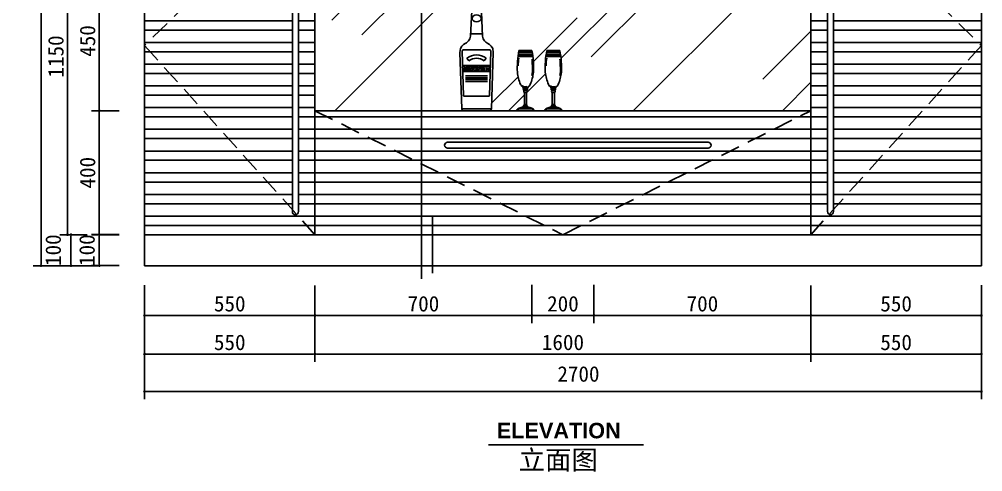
# Model space of a CAD drawing. Extents: x 377 to 3679, y 2766 to 6385.
# Drawn here: x 377 to 3485, y 2766 to 4226 of the extents above; entities that cross this region are included whole.
import ezdxf

# ---------------------------------------------------------------- set-up
doc = ezdxf.new("R2010")
doc.units = 0
doc.header["$MEASUREMENT"] = 0
doc.linetypes.add('DASHED2', pattern=[9.525, 6.35, -3.175])
doc.layers.get('0').update_dxf_attribs({"linetype": 'CONTINUOUS'})
doc.layers.get('DEFPOINTS').update_dxf_attribs({"linetype": 'CONTINUOUS'})
for name, color, linetype in [('2', 2, 'CONTINUOUS'), ('3', 3, 'CONTINUOUS'), ('4', 4, 'CONTINUOUS'), ('7', 7, 'CONTINUOUS'), ('BH', 3, 'CONTINUOUS'), ('DIM', 3, 'CONTINUOUS'), ('TEXT', 3, 'CONTINUOUS')]:
    doc.layers.add(name, color=color, linetype=linetype)
doc.styles.add('HT', font='swisseb.ttf')
doc.styles.add('HZ', font='')
doc.styles.get('HZ').set_extended_font_data('仿宋_GB2312')
doc.dimstyles.get("Standard").update_dxf_attribs({"dimscale": 25, "dimtxt": 2, "dimasz": 0.5, "dimexe": 1, "dimexo": 1, "dimgap": 0.5, "dimtad": 1, "dimdec": 0, "dimzin": 0, "dimtxsty": 'HZ', "dimblk1": 'DOT', "dimblk2": 'DOT', "dimsah": 1, "dimcen": 0, "dimclrd": 256, "dimclre": 256, "dimclrt": 256, "dimazin": 3, "dimtfac": 0.5, "dimtdec": 0, "dimtmove": 0, "dimatfit": 3, "dimtolj": 1, "dimtzin": 0})

# ---------------------------------------------------------------- blocks, each defined once
blk = doc.blocks.new('_DOT')
at = {"color": 0, "linetype": 'BYBLOCK'}
blk.add_line((-0.35, 0), (-1, 0), dxfattribs=at)
at = {"color": 0, "linetype": 'BYBLOCK', "const_width": 0.35}
blk.add_lwpolyline([(-0.175, 0, 1), (0.175, 0, 1)], format="xyb", close=True, dxfattribs=at)
blk = doc.blocks.new('*D22')
at = {"linetype": 'BYBLOCK'}
for p, q in [((10744.2, -1313.6), (10744.2, -1534.9)), ((10206.7, -1509.9), (10731.7, -1509.9))]:
    blk.add_line(p, q, dxfattribs=at)
at = {"layer": 'DEFPOINTS', "color": 0, "linetype": 'BYBLOCK'}
for p in [(10194.2, -1288.6), (10744.2, -1288.6), (10744.2, -1509.9)]:
    blk.add_point(p, dxfattribs=at)
at = {"linetype": 'BYBLOCK', "xscale": 12.5, "yscale": 12.5, "zscale": 12.5, "rotation": 180}
blk.add_blockref('_DOT', (10194.2, -1509.9), dxfattribs=at)
at = {"linetype": 'BYBLOCK', "xscale": 12.5, "yscale": 12.5, "zscale": 12.5}
blk.add_blockref('_DOT', (10744.2, -1509.9), dxfattribs=at)
at = {"linetype": 'BYBLOCK', "insert": (10469.2, -1472.4), "char_height": 50, "attachment_point": 5, "style": 'HZ'}
blk.add_mtext('\\A1;550', dxfattribs=at)
blk = doc.blocks.new('*D12')
at = {"linetype": 'BYBLOCK'}
for p, q in [((10253.6, -1488.4), (10253.6, -1610.1)), ((10803.6, -1487), (10803.6, -1610.1)), ((10266.1, -1585.1), (10791.1, -1585.1))]:
    blk.add_line(p, q, dxfattribs=at)
at = {"layer": 'DEFPOINTS', "color": 0, "linetype": 'BYBLOCK'}
for p in [(10253.6, -1463.4), (10803.6, -1462), (10803.6, -1585.1)]:
    blk.add_point(p, dxfattribs=at)
at = {"linetype": 'BYBLOCK', "xscale": 12.5, "yscale": 12.5, "zscale": 12.5, "rotation": 180}
blk.add_blockref('_DOT', (10253.6, -1585.1), dxfattribs=at)
at = {"linetype": 'BYBLOCK', "xscale": 12.5, "yscale": 12.5, "zscale": 12.5}
blk.add_blockref('_DOT', (10803.6, -1585.1), dxfattribs=at)
at = {"linetype": 'BYBLOCK', "insert": (10528.6, -1547.6), "char_height": 50, "attachment_point": 5, "style": 'HZ'}
blk.add_mtext('\\A1;550', dxfattribs=at)
blk = doc.blocks.new('*D4')
at = {"linetype": 'BYBLOCK'}
for p, q in [((8044.2, -1387.2), (8044.2, -1654.6)), ((10744.2, -1387.2), (10744.2, -1654.6)), ((8056.7, -1629.6), (10731.7, -1629.6))]:
    blk.add_line(p, q, dxfattribs=at)
at = {"layer": 'DEFPOINTS', "color": 0, "linetype": 'BYBLOCK'}
for p in [(8044.2, -1362.2), (10744.2, -1362.2), (10744.2, -1629.6)]:
    blk.add_point(p, dxfattribs=at)
at = {"linetype": 'BYBLOCK', "xscale": 12.5, "yscale": 12.5, "zscale": 12.5, "rotation": 180}
blk.add_blockref('_DOT', (8044.2, -1629.6), dxfattribs=at)
at = {"linetype": 'BYBLOCK', "xscale": 12.5, "yscale": 12.5, "zscale": 12.5}
blk.add_blockref('_DOT', (10744.2, -1629.6), dxfattribs=at)
at = {"linetype": 'BYBLOCK', "insert": (9444.2, -1573.2), "char_height": 50, "attachment_point": 5, "style": 'HZ'}
blk.add_mtext('\\A1;2700', dxfattribs=at)
blk = doc.blocks.new('*D17')
at = {"linetype": 'BYBLOCK'}
for p, q in [((7843.1, -85.7), (7843.1, -1210.7)), ((7906.1, -1223.2), (7818.1, -1223.2))]:
    blk.add_line(p, q, dxfattribs=at)
at = {"layer": 'DEFPOINTS', "color": 0, "linetype": 'BYBLOCK'}
for p in [(7931.1, -73.2), (7843.1, -1223.2), (7931.1, -1223.2)]:
    blk.add_point(p, dxfattribs=at)
at = {"linetype": 'BYBLOCK', "xscale": 12.5, "yscale": 12.5, "zscale": 12.5}
for p, rotation in [((7843.1, -73.2), 90), ((7843.1, -1223.2), 270)]:
    blk.add_blockref('_DOT', p, dxfattribs=dict(at, rotation=rotation))
at = {"linetype": 'BYBLOCK', "insert": (7805.6, -648.2), "char_height": 50, "attachment_point": 5, "rotation": 90, "style": 'HZ'}
blk.add_mtext('\\A1;1150', dxfattribs=at)
blk = doc.blocks.new('*D3')
at = {"linetype": 'BYBLOCK'}
for p, q in [((7929.8, 975.5), (7721.6, 975.5)), ((7746.6, 963), (7746.6, -1412)), ((7930, -1424.5), (7721.6, -1424.5))]:
    blk.add_line(p, q, dxfattribs=at)
at = {"layer": 'DEFPOINTS', "color": 0, "linetype": 'BYBLOCK'}
for p in [(7954.8, 975.5), (7746.6, -1424.5), (7955, -1424.5)]:
    blk.add_point(p, dxfattribs=at)
at = {"linetype": 'BYBLOCK', "xscale": 12.5, "yscale": 12.5, "zscale": 12.5}
for p, rotation in [((7746.6, 975.5), 90), ((7746.6, -1424.5), 270)]:
    blk.add_blockref('_DOT', p, dxfattribs=dict(at, rotation=rotation))
at = {"linetype": 'BYBLOCK', "insert": (7709.1, -224.5), "char_height": 50, "attachment_point": 5, "rotation": 90, "style": 'HZ'}
blk.add_mtext('\\A1;2400', dxfattribs=at)
blk = doc.blocks.new('*D1')
at = {"linetype": 'BYBLOCK'}
for p, q in [((8009.1, -823.2), (7919.6, -823.2)), ((7944.6, -835.7), (7944.6, -1210.7)), ((8009.1, -1223.2), (7919.6, -1223.2))]:
    blk.add_line(p, q, dxfattribs=at)
at = {"layer": 'DEFPOINTS', "color": 0, "linetype": 'BYBLOCK'}
for p in [(8034.1, -823.2), (7944.6, -1223.2), (8034.1, -1223.2)]:
    blk.add_point(p, dxfattribs=at)
at = {"linetype": 'BYBLOCK', "xscale": 12.5, "yscale": 12.5, "zscale": 12.5}
for p, rotation in [((7944.6, -823.2), 90), ((7944.6, -1223.2), 270)]:
    blk.add_blockref('_DOT', p, dxfattribs=dict(at, rotation=rotation))
at = {"linetype": 'BYBLOCK', "insert": (7907.1, -1023.2), "char_height": 50, "attachment_point": 5, "rotation": 90, "style": 'HZ'}
blk.add_mtext('\\A1;400', dxfattribs=at)
blk = doc.blocks.new('*D20')
at = {"linetype": 'BYBLOCK'}
for p, q in [((8044.2, -1312.1), (8044.2, -1534.9)), ((8594.2, -1344.6), (8594.2, -1534.9)), ((8056.7, -1509.9), (8581.7, -1509.9))]:
    blk.add_line(p, q, dxfattribs=at)
at = {"layer": 'DEFPOINTS', "color": 0, "linetype": 'BYBLOCK'}
for p in [(8044.2, -1287.1), (8594.2, -1319.6), (8594.2, -1509.9)]:
    blk.add_point(p, dxfattribs=at)
at = {"linetype": 'BYBLOCK', "xscale": 12.5, "yscale": 12.5, "zscale": 12.5, "rotation": 180}
blk.add_blockref('_DOT', (8044.2, -1509.9), dxfattribs=at)
at = {"linetype": 'BYBLOCK', "xscale": 12.5, "yscale": 12.5, "zscale": 12.5}
blk.add_blockref('_DOT', (8594.2, -1509.9), dxfattribs=at)
at = {"linetype": 'BYBLOCK', "insert": (8319.2, -1472.4), "char_height": 50, "attachment_point": 5, "style": 'HZ'}
blk.add_mtext('\\A1;550', dxfattribs=at)
blk = doc.blocks.new('*D11')
at = {"linetype": 'BYBLOCK'}
for p, q in [((7903.6, -1487), (7903.6, -1610.1)), ((8453.6, -1488.4), (8453.6, -1610.1)), ((7916.1, -1585.1), (8441.1, -1585.1))]:
    blk.add_line(p, q, dxfattribs=at)
at = {"layer": 'DEFPOINTS', "color": 0, "linetype": 'BYBLOCK'}
for p in [(7903.6, -1462), (8453.6, -1463.4), (8453.6, -1585.1)]:
    blk.add_point(p, dxfattribs=at)
at = {"linetype": 'BYBLOCK', "xscale": 12.5, "yscale": 12.5, "zscale": 12.5, "rotation": 180}
blk.add_blockref('_DOT', (7903.6, -1585.1), dxfattribs=at)
at = {"linetype": 'BYBLOCK', "xscale": 12.5, "yscale": 12.5, "zscale": 12.5}
blk.add_blockref('_DOT', (8453.6, -1585.1), dxfattribs=at)
at = {"linetype": 'BYBLOCK', "insert": (8178.6, -1547.6), "char_height": 50, "attachment_point": 5, "style": 'HZ'}
blk.add_mtext('\\A1;550', dxfattribs=at)
blk = doc.blocks.new('*D2')
at = {"linetype": 'BYBLOCK'}
for p, q in [((7973.6, -1519), (7884.1, -1519)), ((7909.1, -1531.5), (7909.1, -1606.5)), ((7973.6, -1619), (7884.1, -1619))]:
    blk.add_line(p, q, dxfattribs=at)
at = {"layer": 'DEFPOINTS', "color": 0, "linetype": 'BYBLOCK'}
for p in [(7998.6, -1519), (7909.1, -1619), (7998.6, -1619)]:
    blk.add_point(p, dxfattribs=at)
at = {"linetype": 'BYBLOCK', "xscale": 12.5, "yscale": 12.5, "zscale": 12.5}
for p, rotation in [((7909.1, -1519), 90), ((7909.1, -1619), 270)]:
    blk.add_blockref('_DOT', p, dxfattribs=dict(at, rotation=rotation))
at = {"linetype": 'BYBLOCK', "insert": (7869.8, -1569), "char_height": 50, "attachment_point": 5, "rotation": 90, "style": 'HZ'}
blk.add_mtext('\\A1;100', dxfattribs=at)
blk = doc.blocks.new('*D18')
at = {"linetype": 'BYBLOCK'}
for p, q in [((7843.1, -1337), (7843.1, -1412)), ((7906.1, -1424.5), (7818.1, -1424.5))]:
    blk.add_line(p, q, dxfattribs=at)
at = {"layer": 'DEFPOINTS', "color": 0, "linetype": 'BYBLOCK'}
for p in [(7931.1, -1324.5), (7843.1, -1424.5), (7931.1, -1424.5)]:
    blk.add_point(p, dxfattribs=at)
at = {"linetype": 'BYBLOCK', "xscale": 12.5, "yscale": 12.5, "zscale": 12.5}
for p, rotation in [((7843.1, -1324.5), 90), ((7843.1, -1424.5), 270)]:
    blk.add_blockref('_DOT', p, dxfattribs=dict(at, rotation=rotation))
at = {"linetype": 'BYBLOCK', "insert": (7785.9, -1374.5), "char_height": 50, "attachment_point": 5, "rotation": 90, "style": 'HZ'}
blk.add_mtext('\\A1;100', dxfattribs=at)
blk = doc.blocks.new('*D21')
at = {"linetype": 'BYBLOCK'}
for p, q in [((10194.2, -1313.6), (10194.2, -1534.9)), ((8606.7, -1509.9), (10181.7, -1509.9))]:
    blk.add_line(p, q, dxfattribs=at)
at = {"layer": 'DEFPOINTS', "color": 0, "linetype": 'BYBLOCK'}
for p in [(10194.2, -1288.6), (8594.2, -1319.6), (10194.2, -1509.9)]:
    blk.add_point(p, dxfattribs=at)
at = {"linetype": 'BYBLOCK', "xscale": 12.5, "yscale": 12.5, "zscale": 12.5, "rotation": 180}
blk.add_blockref('_DOT', (8594.2, -1509.9), dxfattribs=at)
at = {"linetype": 'BYBLOCK', "xscale": 12.5, "yscale": 12.5, "zscale": 12.5}
blk.add_blockref('_DOT', (10194.2, -1509.9), dxfattribs=at)
at = {"linetype": 'BYBLOCK', "insert": (9394.2, -1472.4), "char_height": 50, "attachment_point": 5, "style": 'HZ'}
blk.add_mtext('\\A1;1600', dxfattribs=at)
blk = doc.blocks.new('*D14')
at = {"linetype": 'BYBLOCK'}
for p, q in [((2153.4, -1035.4), (2153.4, -1159.6)), ((2353.4, -1035.4), (2353.4, -1159.6)), ((2165.9, -1134.6), (2340.9, -1134.6))]:
    blk.add_line(p, q, dxfattribs=at)
at = {"layer": 'DEFPOINTS', "color": 0, "linetype": 'BYBLOCK'}
for p in [(2153.4, -1010.4), (2353.4, -1010.4), (2353.4, -1134.6)]:
    blk.add_point(p, dxfattribs=at)
at = {"linetype": 'BYBLOCK', "xscale": 12.5, "yscale": 12.5, "zscale": 12.5, "rotation": 180}
blk.add_blockref('_DOT', (2153.4, -1134.6), dxfattribs=at)
at = {"linetype": 'BYBLOCK', "xscale": 12.5, "yscale": 12.5, "zscale": 12.5}
blk.add_blockref('_DOT', (2353.4, -1134.6), dxfattribs=at)
at = {"linetype": 'BYBLOCK', "insert": (2253.4, -1097.1), "char_height": 50, "attachment_point": 5, "style": 'HZ'}
blk.add_mtext('\\A1;200', dxfattribs=at)
blk = doc.blocks.new('*D13')
at = {"linetype": 'BYBLOCK'}
for p, q in [((9294.2, -1384.6), (9294.2, -1508.8)), ((8594.2, -1418.1), (8594.2, -1508.8)), ((8606.7, -1483.8), (9281.7, -1483.8))]:
    blk.add_line(p, q, dxfattribs=at)
at = {"layer": 'DEFPOINTS', "color": 0, "linetype": 'BYBLOCK'}
for p in [(9294.2, -1359.6), (8594.2, -1393.1), (9294.2, -1483.8)]:
    blk.add_point(p, dxfattribs=at)
at = {"linetype": 'BYBLOCK', "xscale": 12.5, "yscale": 12.5, "zscale": 12.5, "rotation": 180}
blk.add_blockref('_DOT', (8594.2, -1483.8), dxfattribs=at)
at = {"linetype": 'BYBLOCK', "xscale": 12.5, "yscale": 12.5, "zscale": 12.5}
blk.add_blockref('_DOT', (9294.2, -1483.8), dxfattribs=at)
at = {"linetype": 'BYBLOCK', "insert": (8944.2, -1446.3), "char_height": 50, "attachment_point": 5, "style": 'HZ'}
blk.add_mtext('\\A1;700', dxfattribs=at)
blk = doc.blocks.new('*D15')
at = {"linetype": 'BYBLOCK'}
for p, q in [((9494.2, -1384.6), (9494.2, -1508.8)), ((10194.2, -1413.6), (10194.2, -1508.8)), ((9506.7, -1483.8), (10181.7, -1483.8))]:
    blk.add_line(p, q, dxfattribs=at)
at = {"layer": 'DEFPOINTS', "color": 0, "linetype": 'BYBLOCK'}
for p in [(9494.2, -1359.6), (10194.2, -1388.6), (10194.2, -1483.8)]:
    blk.add_point(p, dxfattribs=at)
at = {"linetype": 'BYBLOCK', "xscale": 12.5, "yscale": 12.5, "zscale": 12.5, "rotation": 180}
blk.add_blockref('_DOT', (9494.2, -1483.8), dxfattribs=at)
at = {"linetype": 'BYBLOCK', "xscale": 12.5, "yscale": 12.5, "zscale": 12.5}
blk.add_blockref('_DOT', (10194.2, -1483.8), dxfattribs=at)
at = {"linetype": 'BYBLOCK', "insert": (9844.2, -1446.3), "char_height": 50, "attachment_point": 5, "style": 'HZ'}
blk.add_mtext('\\A1;700', dxfattribs=at)
blk = doc.blocks.new('*D5')
at = {"linetype": 'BYBLOCK'}
for p, q in [((7962.6, -373.2), (7873.1, -373.2)), ((7898.1, -385.7), (7898.1, -810.7)), ((7962.6, -823.2), (7873.1, -823.2))]:
    blk.add_line(p, q, dxfattribs=at)
at = {"layer": 'DEFPOINTS', "color": 0, "linetype": 'BYBLOCK'}
for p in [(7987.6, -373.2), (7898.1, -823.2), (7987.6, -823.2)]:
    blk.add_point(p, dxfattribs=at)
at = {"linetype": 'BYBLOCK', "xscale": 12.5, "yscale": 12.5, "zscale": 12.5}
for p, rotation in [((7898.1, -373.2), 90), ((7898.1, -823.2), 270)]:
    blk.add_blockref('_DOT', p, dxfattribs=dict(at, rotation=rotation))
at = {"linetype": 'BYBLOCK', "insert": (7860.6, -598.2), "char_height": 50, "attachment_point": 5, "rotation": 90, "style": 'HZ'}
blk.add_mtext('\\A1;450', dxfattribs=at)
blk = doc.blocks.new('A$C46CD63E8')
at = {"layer": '3'}
for p, q in [((55.8, 192.2), (0, 192.2)), ((48, 185.7), (7.8, 185.7)), ((40.9, 183.7), (14.8, 183.7)), ((36.8, 181.8), (18.9, 181.8)), ((34.6, 179.9), (21.2, 179.9)), ((33.1, 177.9), (22.7, 177.9)), ((32.1, 176), (23.7, 176)), ((31.4, 174), (24.4, 174)), ((32.3, 128.9), (23.5, 128.9)), ((31.4, 134.8), (24.4, 134.8)), ((33.3, 123.3), (22.4, 123.3)), ((51.9, 19.4), (3.8, 19.4)), ((51.4, 15.5), (4.3, 15.5)), ((51, 12.9), (4.7, 12.9)), ((50, 6.5), (5.7, 6.5)), ((49.6, 3.9), (6.2, 3.9))]:
    blk.add_line(p, q, dxfattribs=at)
blk.add_lwpolyline([(49.2, 27.5, 0.004174), (50.7, 56, 0.065887), (49, 80, 0.065887)], format="xyb", dxfattribs=at)
for centre, radius, start, end in [((27.7, 94.8), 21.9, 73.6612, 116.9572), ((148.8, 51.8), 144.6, 181.1354, 191.0265)]:
    blk.add_arc(centre, radius, start, end, dxfattribs=at)
at = {"layer": '4'}
for p, q in [((55.8, 194.1), (0, 194.1)), ((48.8, 0), (6.9, 0))]:
    blk.add_line(p, q, dxfattribs=at)
for points in [[(7.8, 185.7, -0.131773), (0, 192.2), (0, 194.1)], [(48, 185.7, 0.131773), (55.8, 192.2), (55.8, 194.1)], [(12.2, 109.3, -0.183031), (21, 118.2, -0.571887), (22.4, 123.3, -0.657659), (23.5, 128.9, -0.575937), (24.4, 134.8), (24.4, 174, 0.284365), (13.9, 184, -0.081386), (7.8, 185.7, -0.081386)], [(43.5, 109.3, 0.183031), (34.7, 118.2, 0.571887), (33.3, 123.3, 0.657659), (32.3, 128.9, 0.575937), (31.4, 134.8), (31.4, 174, -0.284365), (41.8, 184, 0.081386), (47.9, 185.7, 0.081386)], [(6.9, 0, -0.061195), (2, 70, -0.076915), (12.2, 109.3, -0.020975)], [(48.8, 0, 0.061195), (53.7, 70, 0.076915), (43.5, 109.3, 0.020975)]]:
    blk.add_lwpolyline(points, format="xyb", dxfattribs=at)
blk.add_arc((27.9, 96.2), 23, 72.6799, 107.3201, dxfattribs=at)
blk = doc.blocks.new('45')
at = {"layer": '4', "xscale": -1, "rotation": 180}
blk.add_blockref('A$C46CD63E8', (-27.9, 194.1), dxfattribs=at)
blk = doc.blocks.new('37')
at = {"layer": '3'}
h = blk.add_hatch(dxfattribs=at)
h.set_pattern_fill('AR-SAND', color=3, scale=0.1, style=0)
h.set_pattern_definition([(37.5, (12389.268, -13778.6234), (-0.1600031, 4.8941324), [0, -3.8608, 0, -4.318, 0, -4.1275]), (7.5, (12389.268, -13778.6234), (4.4952328, 7.168251), [0, -2.0828, 0, -3.4798, 0, -1.3335]), (327.5, (12386.144, -13778.6234), (7.9099237, 0.0143718), [0, -1.27, 0, -4.572, 0, -5.969]), (317.5, (12386.144, -13778.6234), (7.6355645, 2.2292932), [0, -0.635, 0, -2.9972, 0, -3.429])])
h.paths.add_polyline_path([(0, 121.7), (-37.6, 121.7), (-37.1, 105.6), (0, 105.6)])
h.paths.add_polyline_path([(37.6, 121.7), (0, 121.7), (0, 105.6), (37.1, 105.6)])
h = blk.add_hatch(dxfattribs=at)
h.set_pattern_fill('AR-SAND', color=3, scale=0.2, style=0)
h.set_pattern_definition([(37.5, (12389.268, -13778.623), (-0.3200063, 9.7882647), [0, -7.7216, 0, -8.636, 0, -8.255]), (7.5, (12389.268, -13778.623), (8.990466, 14.336502), [0, -4.1656, 0, -6.9596, 0, -2.667]), (327.5, (12383.02, -13778.623), (15.8198474, 0.0287437), [0, -2.54, 0, -9.144, 0, -11.938]), (317.5, (12383.02, -13778.623), (15.271129, 4.458586), [0, -1.27, 0, -5.9944, 0, -6.858])])
h.paths.add_polyline_path([(0, 121.7), (-37.6, 121.7), (-37.1, 105.6), (0, 105.6)])
h.paths.add_polyline_path([(37.6, 121.7), (0, 121.7), (0, 105.6), (37.1, 105.6)])
at = {"layer": '3', "color": 3}
for p, q in [((-16.1, 206.5), (16.1, 206.5)), ((-37, 163.5), (-38.8, 160.5)), ((-38.8, 160.5), (-35, 40.3)), ((-37, 163.5), (37, 163.5)), ((38.8, 160.5), (35, 40.3)), ((37, 163.5), (38.8, 160.5)), ((-20.7, 133.9), (-26.2, 140.9)), ((20.7, 133.9), (26.2, 140.9)), ((-37.6, 121.7), (37.6, 121.7)), ((-37.1, 105.6), (37.1, 105.6)), ((-29.6, 93.5), (29.6, 93.5)), ((-29.6, 88.8), (29.6, 88.8)), ((-29.6, 83.7), (29.6, 83.7)), ((-29.6, 78.6), (29.6, 78.6)), ((-35, 40.3), (-33.9, 39.1)), ((-33.9, 39.1), (33.9, 39.1)), ((35, 40.3), (33.9, 39.1)), ((-40, 5), (40, 5))]:
    blk.add_line(p, q, dxfattribs=at)
for radius in [42.4, 33.4]:
    blk.add_arc((0, 107.6), radius, 51.8466, 128.1534, dxfattribs=at)
blk.add_ellipse((0, 248.2), major_axis=(12.1, 0), ratio=0.772192, dxfattribs=at)
at = {"layer": '4'}
for p, q in [((-12, 285.3), (-16.4, 200)), ((-14.5, 299.3), (-13.8, 300)), ((-14.5, 288.1), (-14.5, 299.3)), ((-13.8, 300), (13.8, 300)), ((-12, 285.3), (12, 285.3)), ((12, 285.3), (16.4, 200)), ((14.5, 299.3), (13.8, 300)), ((14.5, 288.1), (14.5, 299.3)), ((-45, 156.7), (-40, 5)), ((45, 156.7), (40, 5)), ((-35.7, 0), (35.7, 0))]:
    blk.add_line(p, q, dxfattribs=at)
for centre, start, end in [((-33.7, 6.1), 189.6878, 251.1962), ((33.7, 6.1), 288.8038, 350.3122)]:
    blk.add_arc(centre, 6.42, start, end, dxfattribs=at)
for points, knots in [([(-14.5, 288.6), (-14.5, 288.6), (-14.6, 287.9), (-13.9, 286.4), (-12.5, 285.9), (-12, 285.3)], [3.285569, 3.285569, 3.285569, 3.285569, 3.394659, 5.308018, 7.565663, 7.565663, 7.565663, 7.565663]), ([(14.5, 288.6), (14.5, 288.6), (14.6, 287.9), (13.9, 286.4), (12.5, 285.9), (12, 285.3)], [3.285569, 3.285569, 3.285569, 3.285569, 3.394659, 5.308018, 7.565663, 7.565663, 7.565663, 7.565663]), ([(-16.4, 200), (-16.9, 195.6), (-19.8, 189.1), (-27.9, 181.5), (-44.6, 173), (-45, 156.7)], [0, 0, 0, 0, 36.326329, 58.221562, 81.361054, 81.361054, 81.361054, 81.361054]), ([(16.4, 200), (16.9, 195.6), (19.8, 189.1), (27.9, 181.5), (44.6, 173), (45, 156.7)], [0, 0, 0, 0, 36.326329, 58.221562, 81.361054, 81.361054, 81.361054, 81.361054])]:
    blk.add_open_spline(points, degree=3, knots=knots, dxfattribs=at)

msp = doc.modelspace()

# ---------------------------------------------------------------- hatches: boundary and pattern name
at = {"layer": 'BH'}
h = msp.add_hatch(dxfattribs=at)
h.set_pattern_fill('AR-RROOF', color=256, scale=20, angle=45, style=0)
h.set_pattern_definition([(45, (-7283.46, 4749.96), (431.052, 1149.473), [7620, -1016, 2540, -508]), (45, (-6985.3, 5407.3), (-836.96, 118.54), [1524, -167.64, 3048, -381]), (45, (-7409.2, 5234.9), (1627.222, 2108.564), [4064, -711.2, 2032, -508])])
edge = h.paths.add_edge_path()
edge.add_line((2930.7, 4363), (2918.1, 4363))
edge.add_line((2918.1, 4363), (2918.1, 4373))
edge.add_line((2918.1, 4373), (2250.7, 4373))
edge.add_line((2250.7, 4373), (2250.7, 4363))
edge.add_line((2250.7, 4363), (2236.8, 4363))
edge.add_line((2236.8, 4363), (2236.8, 4331))
edge.add_line((2236.8, 4331), (2186.8, 4231))
edge.add_line((2186.8, 4231), (2086.8, 4231))
edge.add_line((2086.8, 4231), (2036.8, 4331))
edge.add_line((2036.8, 4331), (2036.8, 4363))
edge.add_line((2036.8, 4363), (2024.2, 4363))
edge.add_line((2024.2, 4363), (2024.2, 4373))
edge.add_line((2024.2, 4373), (1343.3, 4373))
edge.add_line((1343.3, 4373), (1343.3, 4363))
edge.add_line((1343.3, 4363), (1330.7, 4363))
edge.add_line((1330.7, 4363), (1330.7, 3931))
edge.add_line((1330.7, 3931), (1809.1, 3931))
edge.add_arc((1811.6, 3938.3), 7.71, 189.6878, 251.1962, ccw=False)
edge.add_line((1804, 3937), (1798, 4119.1))
edge.add_spline(control_points=[(1798, 4119.1), (1798.5, 4138.7), (1818.5, 4148.9), (1828.3, 4158), (1831.8, 4165.8), (1832.3, 4171)], knot_values=[0, 0, 0, 0, 23.139492, 45.034725, 81.361054, 81.361054, 81.361054, 81.361054], degree=3, periodic=0)
edge.add_line((1832.3, 4171), (1837.6, 4273.4))
edge.add_spline(control_points=[(1837.6, 4273.4), (1837, 4274.1), (1835.4, 4274.7), (1834.7, 4276.2), (1834.6, 4276.8)], knot_values=[3.758328, 3.758328, 3.758328, 3.758328, 6.015974, 7.565663, 7.565663, 7.565663, 7.565663], degree=3, periodic=0)
edge.add_spline(control_points=[(1834.6, 4276.8), (1834.6, 4276.9), (1834.6, 4277.1), (1834.6, 4277.3), (1834.6, 4277.4)], knot_values=[3.285569, 3.285569, 3.285569, 3.285569, 3.649238, 3.758328, 3.758328, 3.758328, 3.758328], degree=3, periodic=0)
edge.add_line((1834.6, 4277.4), (1834.6, 4291))
edge.add_line((1834.6, 4291), (1869.4, 4291))
edge.add_line((1869.4, 4291), (1869.4, 4277.4))
edge.add_spline(control_points=[(1869.4, 4277.4), (1869.4, 4277.3), (1869.5, 4277.1), (1869.4, 4276.9), (1869.4, 4276.8)], knot_values=[3.285569, 3.285569, 3.285569, 3.285569, 3.394659, 3.758328, 3.758328, 3.758328, 3.758328], degree=3, periodic=0)
edge.add_spline(control_points=[(1869.4, 4276.8), (1869.4, 4276.2), (1868.6, 4274.7), (1867, 4274.1), (1866.5, 4273.4)], knot_values=[3.758328, 3.758328, 3.758328, 3.758328, 5.308018, 7.565663, 7.565663, 7.565663, 7.565663], degree=3, periodic=0)
edge.add_line((1866.5, 4273.4), (1871.7, 4171))
edge.add_spline(control_points=[(1871.7, 4171), (1872.3, 4165.8), (1875.7, 4158), (1885.5, 4148.9), (1905.5, 4138.7), (1906, 4119.1)], knot_values=[0, 0, 0, 0, 36.326329, 58.221562, 81.361054, 81.361054, 81.361054, 81.361054], degree=3, periodic=0)
edge.add_line((1906, 4119.1), (1900, 3937))
edge.add_arc((1892.4, 3938.3), 7.71, 288.8038, 350.3122, ccw=False)
edge.add_line((1894.9, 3931), (2930.7, 3931))
edge.add_line((2930.7, 3931), (2930.7, 4363))
h.paths.add_polyline_path([(2125.7, 4055.2, -0.075762), (2115.7, 4016.4, -0.19201), (2106.7, 4007, -0.571887), (2105.3, 4001.9, -0.657659), (2104.3, 3996.2, -0.575937), (2103.4, 3990.4), (2103.4, 3951.2, 0.284365), (2113.8, 3941.2, -0.082192), (2120, 3939.5), (2079.7, 3939.5, -0.082192), (2085.9, 3941.2, 0.284365), (2096.3, 3951.2), (2096.3, 3990.4, -0.575937), (2095.4, 3996.2, -0.657659), (2094.4, 4001.9, -0.571887), (2093, 4007, -0.19201), (2084, 4016.4, -0.075762), (2074, 4055.2, -0.061195), (2078.9, 4125.2), (2120.8, 4125.2, -0.061195)], flags=16)
h.paths.add_polyline_path([(2035.6, 4055.2, -0.075762), (2025.6, 4016.4, -0.19201), (2016.6, 4007, -0.571887), (2015.2, 4001.9, -0.657659), (2014.1, 3996.2, -0.575937), (2013.2, 3990.4), (2013.2, 3951.2, 0.284365), (2023.7, 3941.2, -0.082192), (2029.8, 3939.5), (1989.6, 3939.5, -0.082192), (1995.8, 3941.2, 0.284365), (2006.2, 3951.2), (2006.2, 3990.4, -0.575937), (2005.3, 3996.2, -0.657659), (2004.3, 4001.9, -0.571887), (2002.9, 4007, -0.19201), (1993.8, 4016.4, -0.075762), (1983.9, 4055.2, -0.061195), (1988.8, 4125.2), (2030.7, 4125.2, -0.061195)], flags=16)

# ---------------------------------------------------------------- linework, layer by layer
at = {"layer": '2', "color": 1}
msp.add_line((780.7, 3431), (3480.7, 3431), dxfattribs=at)
at = {"layer": '3'}
for p, q in [((780.7, 4221), (1257.8, 4221)), ((1277, 4221), (1330.7, 4221)), ((2984.5, 4221), (2930.7, 4221)), ((3480.7, 4221), (3003.7, 4221)), ((780.7, 4191), (1257.8, 4191)), ((1277, 4191), (1330.7, 4191)), ((2984.5, 4191), (2930.7, 4191)), ((3480.7, 4191), (3003.7, 4191)), ((780.7, 4151), (1257.8, 4151)), ((1277, 4151), (1330.7, 4151)), ((2984.5, 4151), (2930.7, 4151)), ((3480.7, 4151), (3003.7, 4151)), ((780.7, 4121), (1257.8, 4121)), ((1277, 4121), (1330.7, 4121)), ((2984.5, 4121), (2930.7, 4121)), ((3480.7, 4121), (3003.7, 4121)), ((780.7, 4081), (1257.8, 4081)), ((1277, 4081), (1330.7, 4081)), ((2984.5, 4081), (2930.7, 4081)), ((3480.7, 4081), (3003.7, 4081)), ((780.7, 4051), (1257.8, 4051)), ((1277, 4051), (1330.7, 4051)), ((2984.5, 4051), (2930.7, 4051)), ((3480.7, 4051), (3003.7, 4051)), ((780.7, 4011), (1257.8, 4011)), ((1277, 4011), (1330.7, 4011)), ((2984.5, 4011), (2930.7, 4011)), ((3480.7, 4011), (3003.7, 4011)), ((780.7, 3981), (1257.8, 3981)), ((1277, 3981), (1330.7, 3981)), ((2984.5, 3981), (2930.7, 3981)), ((3480.7, 3981), (3003.7, 3981)), ((780.7, 3941), (1257.8, 3941)), ((1277, 3941), (1330.7, 3941)), ((2984.5, 3941), (2930.7, 3941)), ((3480.7, 3941), (3003.7, 3941)), ((780.7, 3911), (1257.8, 3911)), ((1277, 3911), (1330.7, 3911)), ((2984.5, 3911), (2930.7, 3911)), ((3480.7, 3911), (3003.7, 3911)), ((780.7, 3871), (1257.8, 3871)), ((1277, 3871), (2930.7, 3871)), ((2984.5, 3871), (2930.7, 3871)), ((3480.7, 3871), (3003.7, 3871)), ((780.7, 3841), (1257.8, 3841)), ((1277, 3841), (2930.7, 3841)), ((2984.5, 3841), (2930.7, 3841)), ((3480.7, 3841), (3003.7, 3841)), ((780.7, 3801), (1257.8, 3801)), ((1277, 3801), (2930.7, 3801)), ((2984.5, 3801), (2930.7, 3801)), ((3480.7, 3801), (3003.7, 3801)), ((780.7, 3771), (1257.8, 3771)), ((1277, 3771), (2930.7, 3771)), ((2984.5, 3771), (2930.7, 3771)), ((3480.7, 3771), (3003.7, 3771)), ((780.7, 3731), (1257.8, 3731)), ((1277, 3731), (2930.7, 3731)), ((2984.5, 3731), (2930.7, 3731)), ((3480.7, 3731), (3003.7, 3731)), ((780.7, 3701), (1257.8, 3701)), ((1277, 3701), (2930.7, 3701)), ((2984.5, 3701), (2930.7, 3701)), ((3480.7, 3701), (3003.7, 3701)), ((780.7, 3661), (1257.8, 3661)), ((1277, 3661), (2930.7, 3661)), ((2984.5, 3661), (2930.7, 3661)), ((3480.7, 3661), (3003.7, 3661)), ((780.7, 3631), (1257.8, 3631)), ((1277, 3631), (2930.7, 3631)), ((2984.5, 3631), (2930.7, 3631)), ((3480.7, 3631), (3003.7, 3631)), ((780.7, 3591), (2930.7, 3591)), ((3480.7, 3591), (2930.7, 3591)), ((780.7, 3561), (2930.7, 3561)), ((3480.7, 3561), (2930.7, 3561))]:
    msp.add_line(p, q, dxfattribs=at)
at = {"layer": '3', "linetype": 'DASHED2', "ltscale": 10}
for points in [[(1330.7, 4678), (780.7, 4141.7), (1330.7, 3531)], [(2930.7, 4678), (3480.7, 4141.7), (2930.7, 3531)], [(1330.7, 3931), (2130.7, 3531), (2930.7, 3931)]]:
    msp.add_lwpolyline(points, dxfattribs=at)
at = {"layer": '4'}
for p, q in [((780.7, 5831), (780.7, 3431)), ((1330.7, 5831), (1330.7, 3531)), ((2930.7, 5831), (2930.7, 3531)), ((2930.7, 5831), (2930.7, 3531)), ((2930.7, 5831), (2930.7, 3531)), ((3480.7, 5831), (3480.7, 3431)), ((1330.7, 3931), (2930.7, 3931)), ((1630.7, 3931), (2730.7, 3931)), ((780.7, 3531), (3480.7, 3531)), ((780.7, 3531), (1330.7, 3531)), ((3480.7, 3531), (2930.7, 3531)), ((3480.7, 3531), (2930.7, 3531))]:
    msp.add_line(p, q, dxfattribs=at)
for points in [[(1257.8, 4455.5, -1), (1277, 4455.5), (1277, 3605.4, -1), (1257.8, 3605.4)], [(3003.7, 4455.5, 1), (2984.5, 4455.5), (2984.5, 3605.4, 1), (3003.7, 3605.4)], [(2599.1, 3810.1, 1), (2599.1, 3829.3), (1758.7, 3829.3, 1), (1758.7, 3810.1)]]:
    msp.add_lwpolyline(points, format="xyb", close=True, dxfattribs=at)
at = {"layer": '7'}
msp.add_line((1330.7, 3911), (2930.7, 3911), dxfattribs=at)
at = {"layer": 'TEXT', "color": 6}
msp.add_line((1890.9, 2852.6), (2390.9, 2852.6), dxfattribs=at)
at = {"layer": 'TEXT'}
msp.add_lwpolyline([(1674.6, 3389), (1674.6, 6016.3), (1828.3, 6016.3)], dxfattribs=at)
at = {"layer": 'TEXT', "color": 1}
msp.add_lwpolyline([(1710.3, 3406.7), (1710.3, 3589.3)], dxfattribs=at)

# ---------------------------------------------------------------- block references
at = {"layer": 'BH', "xscale": 1.2, "yscale": 1.2, "zscale": 1.2}
msp.add_blockref('37', (1852, 3931), dxfattribs=at)
at = {"layer": 'BH'}
for p in [(2009.7, 3931), (2099.8, 3931)]:
    msp.add_blockref('45', p, dxfattribs=at)

# ---------------------------------------------------------------- texts
at = {"layer": 'TEXT', "linetype": 'BYBLOCK'}
for s, height, style, p in [('ELEVATION', 50, 'HT', (1917.4, 2874)), ('立面图', 62.5, 'HZ', (1988, 2773))]:
    msp.add_text(s, height=height, dxfattribs=dict(at, style=style)).set_placement(p)

# ---------------------------------------------------------------- dimensions: what is measured, and where the dimension line sits
at = {"layer": 'DIM'}
for base, p1, p2, picture, middle, set_off in [((446.9, 3431), (655.2, 5831), (655.4, 3431), '*D3', (409.4, 4631), (-7299.6, 4855.5)), ((634.7, 3931), (724.2, 4381), (724.2, 3931), '*D5', (597.2, 4156), (-7263.5, 4754.2)), ((634.7, 3531), (724.2, 3931), (724.2, 3531), '*D1', (597.2, 3731), (-7309.9, 4754.2))]:
    dim = msp.add_linear_dim(base=base, p1=p1, p2=p2, angle=90, dimstyle='STANDARD', dxfattribs=at)
    dim.commit()
    dim.dimension.update_dxf_attribs({"geometry": picture, "text_midpoint": middle, "insert": set_off})
dim = msp.add_linear_dim(base=(532.4, 3531), p1=(620.4, 4681), p2=(620.4, 3531), angle=90, dimstyle='STANDARD', override={"dimse1": 1}, dxfattribs=at)
dim.commit()
dim.dimension.update_dxf_attribs({"geometry": '*D17', "text_midpoint": (494.9, 4106), "insert": (-7310.7, 4754.2)})
dim = msp.add_linear_dim(base=(543.5, 3431), p1=(631.5, 3531), p2=(631.5, 3431), angle=90, dimstyle='STANDARD', override={"dimse1": 1}, dxfattribs=at)
dim.commit()
dim.dimension.update_dxf_attribs({"geometry": '*D18', "text_midpoint": (486.2, 3481), "dimtype": 128, "insert": (-7299.6, 4855.5)})
dim = msp.add_linear_dim(base=(634.7, 3431), p1=(724.2, 3531), p2=(724.2, 3431), angle=90, dimstyle='STANDARD', dxfattribs=at)
dim.commit()
dim.dimension.update_dxf_attribs({"geometry": '*D2', "text_midpoint": (595.4, 3481), "dimtype": 128, "insert": (-7274.4, 5050.1)})
for base, p1, p2, picture, middle, set_off in [((1330.7, 3270.4), (780.7, 3393.5), (1330.7, 3392.1), '*D11', (1055.7, 3307.9), (-7122.9, 4855.5)), ((2030.7, 3270.4), (1330.7, 3361.1), (2030.7, 3394.6), '*D13', (1680.7, 3307.9), (-7263.5, 4754.2)), ((2230.7, 3270.4), (2030.7, 3394.6), (2230.7, 3394.6), '*D14', (2280.7, 3307.9), (-122.7, 4405)), ((2930.7, 3270.4), (2230.7, 3394.6), (2930.7, 3365.6), '*D15', (2580.7, 3307.9), (-7263.5, 4754.2)), ((3480.7, 3270.4), (2930.7, 3392.1), (3480.7, 3393.5), '*D12', (3405.7, 3307.9), (-7322.9, 4855.5)), ((1330.7, 3145.8), (780.7, 3368.5), (1330.7, 3336.1), '*D20', (1055.7, 3183.3), (-7263.5, 4655.7))]:
    dim = msp.add_linear_dim(base=base, p1=p1, p2=p2, dimstyle='STANDARD', dxfattribs=at)
    dim.commit()
    dim.dimension.update_dxf_attribs({"geometry": picture, "text_midpoint": middle, "insert": set_off})
for base, p1, p2, picture, middle in [((2930.7, 3145.8), (1330.7, 3336.1), (2930.7, 3367.1), '*D21', (2130.7, 3183.3)), ((3480.7, 3145.8), (2930.7, 3367.1), (3480.7, 3367.1), '*D22', (3205.7, 3183.3))]:
    dim = msp.add_linear_dim(base=base, p1=p1, p2=p2, dimstyle='STANDARD', override={"dimse1": 1}, dxfattribs=at)
    dim.commit()
    dim.dimension.update_dxf_attribs({"geometry": picture, "text_midpoint": middle, "insert": (-7263.5, 4655.7)})
dim = msp.add_linear_dim(base=(3480.7, 3024.9), p1=(780.7, 3292.3), p2=(3480.7, 3292.3), dimstyle='STANDARD', dxfattribs=at)
dim.commit()
dim.dimension.update_dxf_attribs({"geometry": '*D4', "text_midpoint": (2180.7, 3081.3), "dimtype": 128, "insert": (-7263.5, 4654.5)})

doc.saveas('drawing.dxf')
